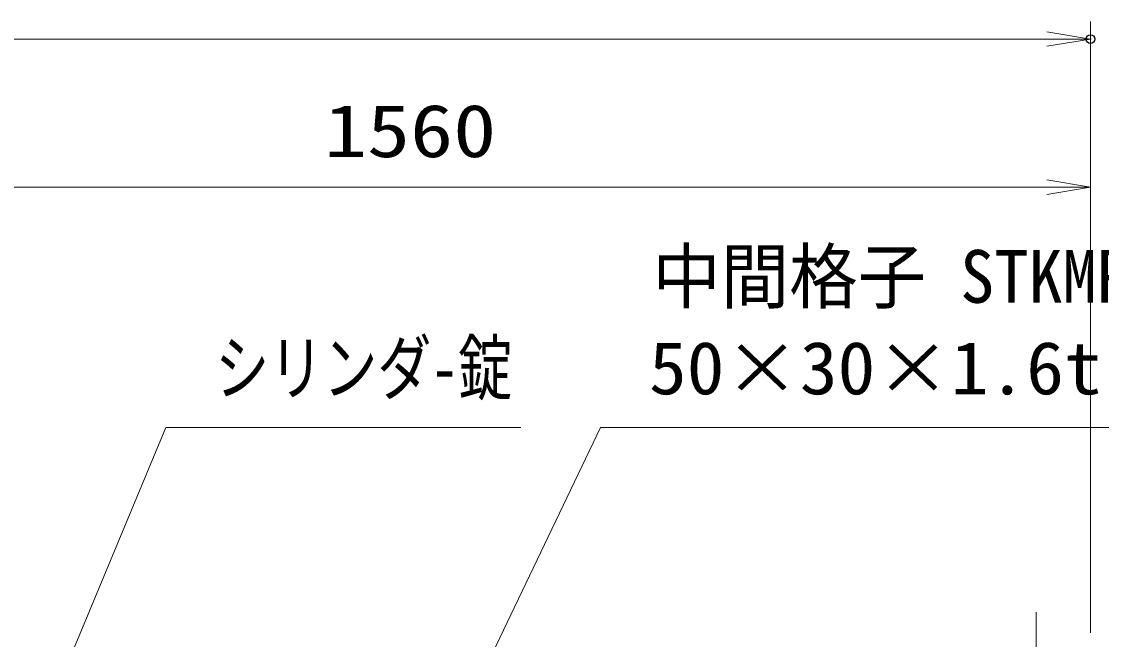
# Model space of a CAD drawing. Units: millimetres at full size; details may follow other scales. Extents: x -5940 to 5940, y -4200 to 4200.
# Drawn here: x -1358 to -119, y 384 to 1093 of the extents above; entities that cross this region are included whole.
import ezdxf
from ezdxf.enums import TextEntityAlignment as Align

# ---------------------------------------------------------------- set-up
doc = ezdxf.new("R2010")
doc.units = ezdxf.units.MM
doc.header["$LTSCALE"] = 20
doc.header["$PDMODE"] = 32
doc.header["$PDSIZE"] = 10
doc.linetypes.add('USER1', pattern=[18, 12, -1.5, 3, -1.5])
for name, color, linetype, lineweight in [('0-3_軸線', 200, 'USER1', 15), ('0-6_寸法線', 4, 'Continuous', 18), ('0-7_0', 7, 'Continuous', 18)]:
    doc.layers.add(name, color=color, linetype=linetype, lineweight=lineweight)
doc.layers.add('0-8_Defpoints', color=7, linetype='Continuous')
doc.styles.add('ＭＳ ゴシック', font='')
doc.styles.get('ＭＳ ゴシック').set_extended_font_data('MS Gothic')

# ---------------------------------------------------------------- blocks, each defined once
blk = doc.blocks.new('_Open')
at = {"layer": '0-7_0'}
blk.add_line((-20, 3.333), (0, 0), dxfattribs=at)
blk.add_lwpolyline([(-20, -3.333), (0, 0), (-20, 0)], dxfattribs=at)
blk = doc.blocks.new('S23')
at = {"layer": '0-6_寸法線'}
for points in [[(-2811373.2, 57488977.5), (-2819526, 57488977.5), (-2828099.1, 57468386.6), (-2828483.5, 57467463.5)], [(-2828253, 57468450.7), (-2828483.5, 57467463.5), (-2827945.3, 57468322.6)]]:
    blk.add_lwpolyline(points, dxfattribs=at)
at = {"layer": '0-6_寸法線', "color": 254, "style": 'ＭＳ ゴシック', "width": 0.75}
blk.add_text('シリンダ-錠', height=1212, dxfattribs=at).set_placement((-2818390.8, 57489374.4), align=Align.BOTTOM_LEFT)
blk = doc.blocks.new('S24')
at = {"layer": '0-6_寸法線'}
for points in [[(-2795332.3, 57488975.9), (-2809552.3, 57488975.9), (-2813491.2, 57480744.7), (-2813922.9, 57479842.7)], [(-2813641.6, 57480816.7), (-2813922.9, 57479842.7), (-2813340.9, 57480672.8)]]:
    blk.add_lwpolyline(points, dxfattribs=at)
at = {"layer": '0-6_寸法線', "color": 254, "style": 'ＭＳ ゴシック'}
for s, width, p in [('中間格子 STKMR290', 0.95, (-2808359.5, 57491472.8)), ('50×30×1.6t', 1.05, (-2808436.3, 57489372.8))]:
    blk.add_text(s, height=1212, dxfattribs=dict(at, width=width)).set_placement(p, align=Align.BOTTOM_LEFT)

msp = doc.modelspace()

# ---------------------------------------------------------------- linework, layer by layer
at = {"layer": '0-3_軸線'}
msp.add_line((-194.04, 415.44), (-194.04, -2367.84), dxfattribs=at)
at = {"layer": '0-6_寸法線'}
for p, q in [((-131.54, 391.52), (-131.54, 1092.78)), ((-3256.54, 1072.78), (-131.54, 1072.78)), ((-131.54, 391.52), (-131.54, 922.78)), ((-131.54, 902.78), (-1691.54, 902.78))]:
    msp.add_line(p, q, dxfattribs=at)
at = {"layer": '0-8_Defpoints'}
msp.add_point((-131.54, 1072.78), dxfattribs=at)

# ---------------------------------------------------------------- block references
at = {"layer": '0-6_寸法線'}
for name, p, xscale, yscale in [('_Open', (-131.54, 1072.78), 2.5, 2.5), ('_Open', (-131.54, 902.78), 2.5, 2.5), ('S24', (139783.64, -2873821.65), 0.05, 0.05), ('S23', (139783.64, -2873821.65), 0.05, 0.05)]:
    msp.add_blockref(name, p, dxfattribs=dict(at, xscale=xscale, yscale=yscale))

# ---------------------------------------------------------------- texts
at = {"layer": '0-6_寸法線', "color": 254, "style": 'ＭＳ ゴシック', "width": 1.2}
msp.add_text('1560', height=60.56, dxfattribs=at).set_placement((-1011.14, 919.12), align=Align.BOTTOM_LEFT)

doc.saveas('drawing.dxf')
